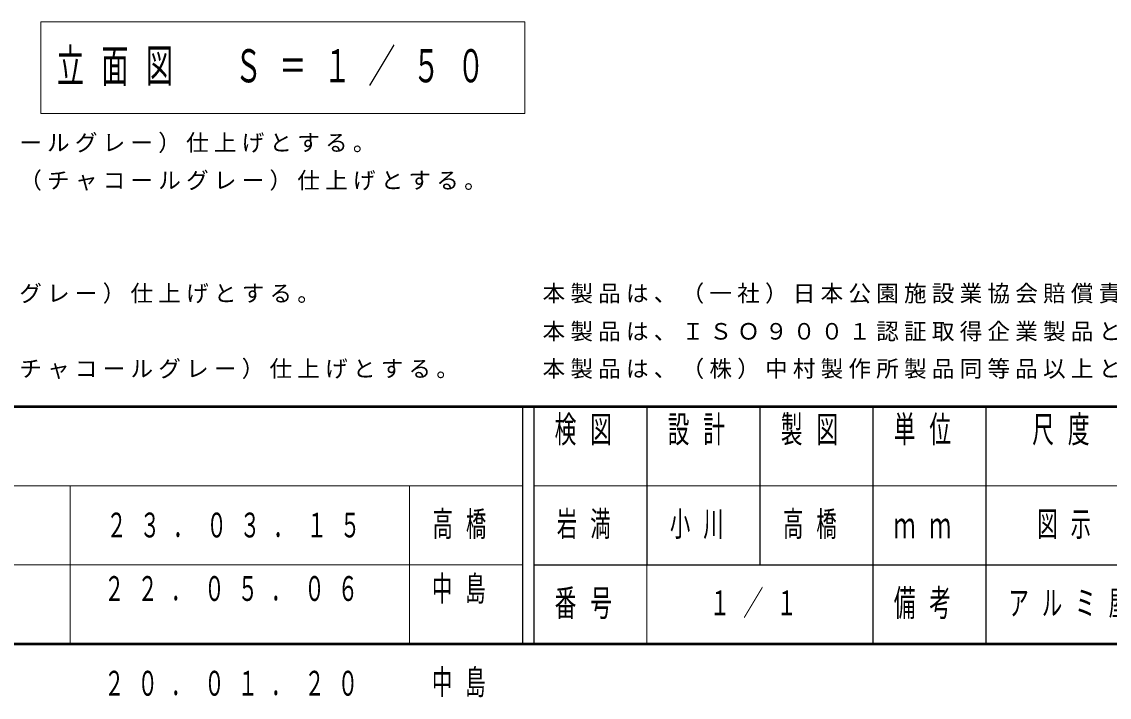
# Model space of a CAD drawing. Units: millimetres on the paper, scale 1:50. Extents: x -365 to 10, y -38 to 257.
# Drawn here: x -282.8 to -186.6, y -4.7 to 55.1 of the extents above; entities that cross this region are included whole.
import ezdxf

# ---------------------------------------------------------------- set-up
doc = ezdxf.new("R2010")
doc.units = ezdxf.units.MM
doc.layers.add('LY_1', color=7, linetype='Continuous', lineweight=13)
doc.layers.add('LY_2', color=7, linetype='Continuous', lineweight=13)
doc.styles.add('ＭＳ ゴシック', font='')
doc.styles.get('ＭＳ ゴシック').set_extended_font_data('MS Gothic')

msp = doc.modelspace()

# ---------------------------------------------------------------- linework, layer by layer
at = {"layer": 'LY_1'}
for p, q in [((-281.091, 55.056), (-281.091, 46.923)), ((-238.291, 55.056), (-281.091, 55.056)), ((-238.291, 46.923), (-238.291, 55.056)), ((-281.091, 46.923), (-238.291, 46.923))]:
    msp.add_line(p, q, dxfattribs=at)
at = {"layer": 'LY_2', "lineweight": 50}
for p, q in [((-365, 21), (0, 21)), ((-365, 0), (0, 0))]:
    msp.add_line(p, q, dxfattribs=at)
at = {"layer": 'LY_2', "lineweight": 25}
for p, q in [((-238.5, 21), (-238.5, 0)), ((-237.5, 21), (-237.5, 0)), ((-227.5, 21), (-227.5, 7)), ((-217.5, 21), (-217.5, 7)), ((-207.5, 21), (-207.5, 0)), ((-197.5, 21), (-197.5, 7)), ((-237.5, 7), (0, 7)), ((-197.5, 7), (-197.5, 0))]:
    msp.add_line(p, q, dxfattribs=at)
at = {"layer": 'LY_2'}
for p, q in [((-365, 14), (-238.5, 14)), ((-278.5, 14), (-278.5, 0)), ((-248.5, 14), (-248.5, 0)), ((-237.5, 14), (-182.5, 14)), ((-365, 7), (-238.5, 7)), ((-227.5, 7), (-227.5, 0))]:
    msp.add_line(p, q, dxfattribs=at)

# ---------------------------------------------------------------- texts
at = {"layer": 'LY_1', "style": 'ＭＳ ゴシック'}
for s, insert, char_height, attachment_point in [('\\T1.64;\\W0.6;立面図\u3000Ｓ＝１／５０', (-279.691, 50.989), 2.933, 4), ('\\T1.23;鋼材は、電気亜鉛メッキ処理の上、ポリエステル樹脂粉体塗装（チャコールグレー）仕上げとする。', (-361.717, 43.431), 1.466, 7), ('\\T1.23;鋳鉄は、ＦＣＤ４５０とし、亜鉛溶射処理の上、ウレタン樹脂塗料塗装（チャコールグレー）仕上げとする。', (-361.717, 40.097), 1.466, 7), ('\\T1.23;アルミ合金鋳物は、ＡＣ３Ａとし、ウレタン樹脂塗料塗装（チャコールグレー）仕上げとする。', (-361.717, 30.097), 1.466, 7), ('\\T1.23;本製品は、（一社）日本公園施設業協会賠償責任保険加入製品とする。', (-236.717, 30.097), 1.466, 7), ('\\T1.23;本製品は、ＩＳＯ９００１認証取得企業製品とする。', (-236.717, 26.764), 1.466, 7), ('\\T1.23;棟包はステンレス（ＳＵＳ３０４）とし、ポリエステル樹脂粉体塗装（チャコールグレー）仕上げとする。', (-361.717, 23.431), 1.466, 7), ('\\T1.23;本製品は、（株）中村製作所製品同等品以上とする。', (-236.717, 23.431), 1.466, 7), ('\\T1.64;\\W0.6;２３．０３．１５', (-263.5, 10.5), 2.199, 5), ('\\T1.64;\\W0.6;高橋', (-243.5, 10.5), 2.199, 5), ('\\T1.64;\\W0.6;岩満', (-232.5, 10.5), 2.199, 5), ('\\T1.64;\\W0.6;小川', (-222.5, 10.5), 2.199, 5), ('\\T1.64;\\W0.6;高橋', (-212.5, 10.5), 2.199, 5), ('\\T1.64;\\W0.6;図示', (-190, 10.5), 2.199, 5), ('\\T1.64;\\W0.6;２２．０５．０６', (-275.5, 6), 2.199, 1), ('\\T1.64;\\W0.6;中島', (-246.5, 6), 2.199, 1), ('\\T1.64;\\W0.6;１／１', (-217.5, 3.5), 2.199, 5), ('\\T1.64;\\W0.6;アルミ屋根仕様／ＲＣ基礎', (-195.5, 3.5), 2.199, 4), ('\\T1.64;\\W0.6;２０．０１．２０', (-275.5, -3.5), 2.199, 4), ('\\T1.64;\\W0.6;中島', (-246.5, -3.5), 2.199, 4)]:
    msp.add_mtext(s, dxfattribs=dict(at, insert=insert, char_height=char_height, attachment_point=attachment_point))
at = {"layer": 'LY_2', "color": 4, "char_height": 2.346, "style": 'ＭＳ ゴシック'}
for s, insert, attachment_point in [('\\T1.64;\\W0.6;検図', (-232.5, 20.167), 2), ('\\T1.64;\\W0.6;設計', (-222.5, 20.167), 2), ('\\T1.64;\\W0.6;製図', (-212.5, 20.167), 2), ('\\T1.64;\\W0.6;単位', (-202.5, 20.167), 2), ('\\T1.64;\\W0.6;尺度', (-190.25, 20.167), 2), ('\\T1.64;\\W0.6;ｍｍ', (-202.5, 10.5), 5), ('\\T1.64;\\W0.6;番号', (-232.5, 3.5), 5), ('\\T1.64;\\W0.6;備考', (-202.5, 3.5), 5)]:
    msp.add_mtext(s, dxfattribs=dict(at, insert=insert, attachment_point=attachment_point))

doc.saveas('drawing.dxf')
